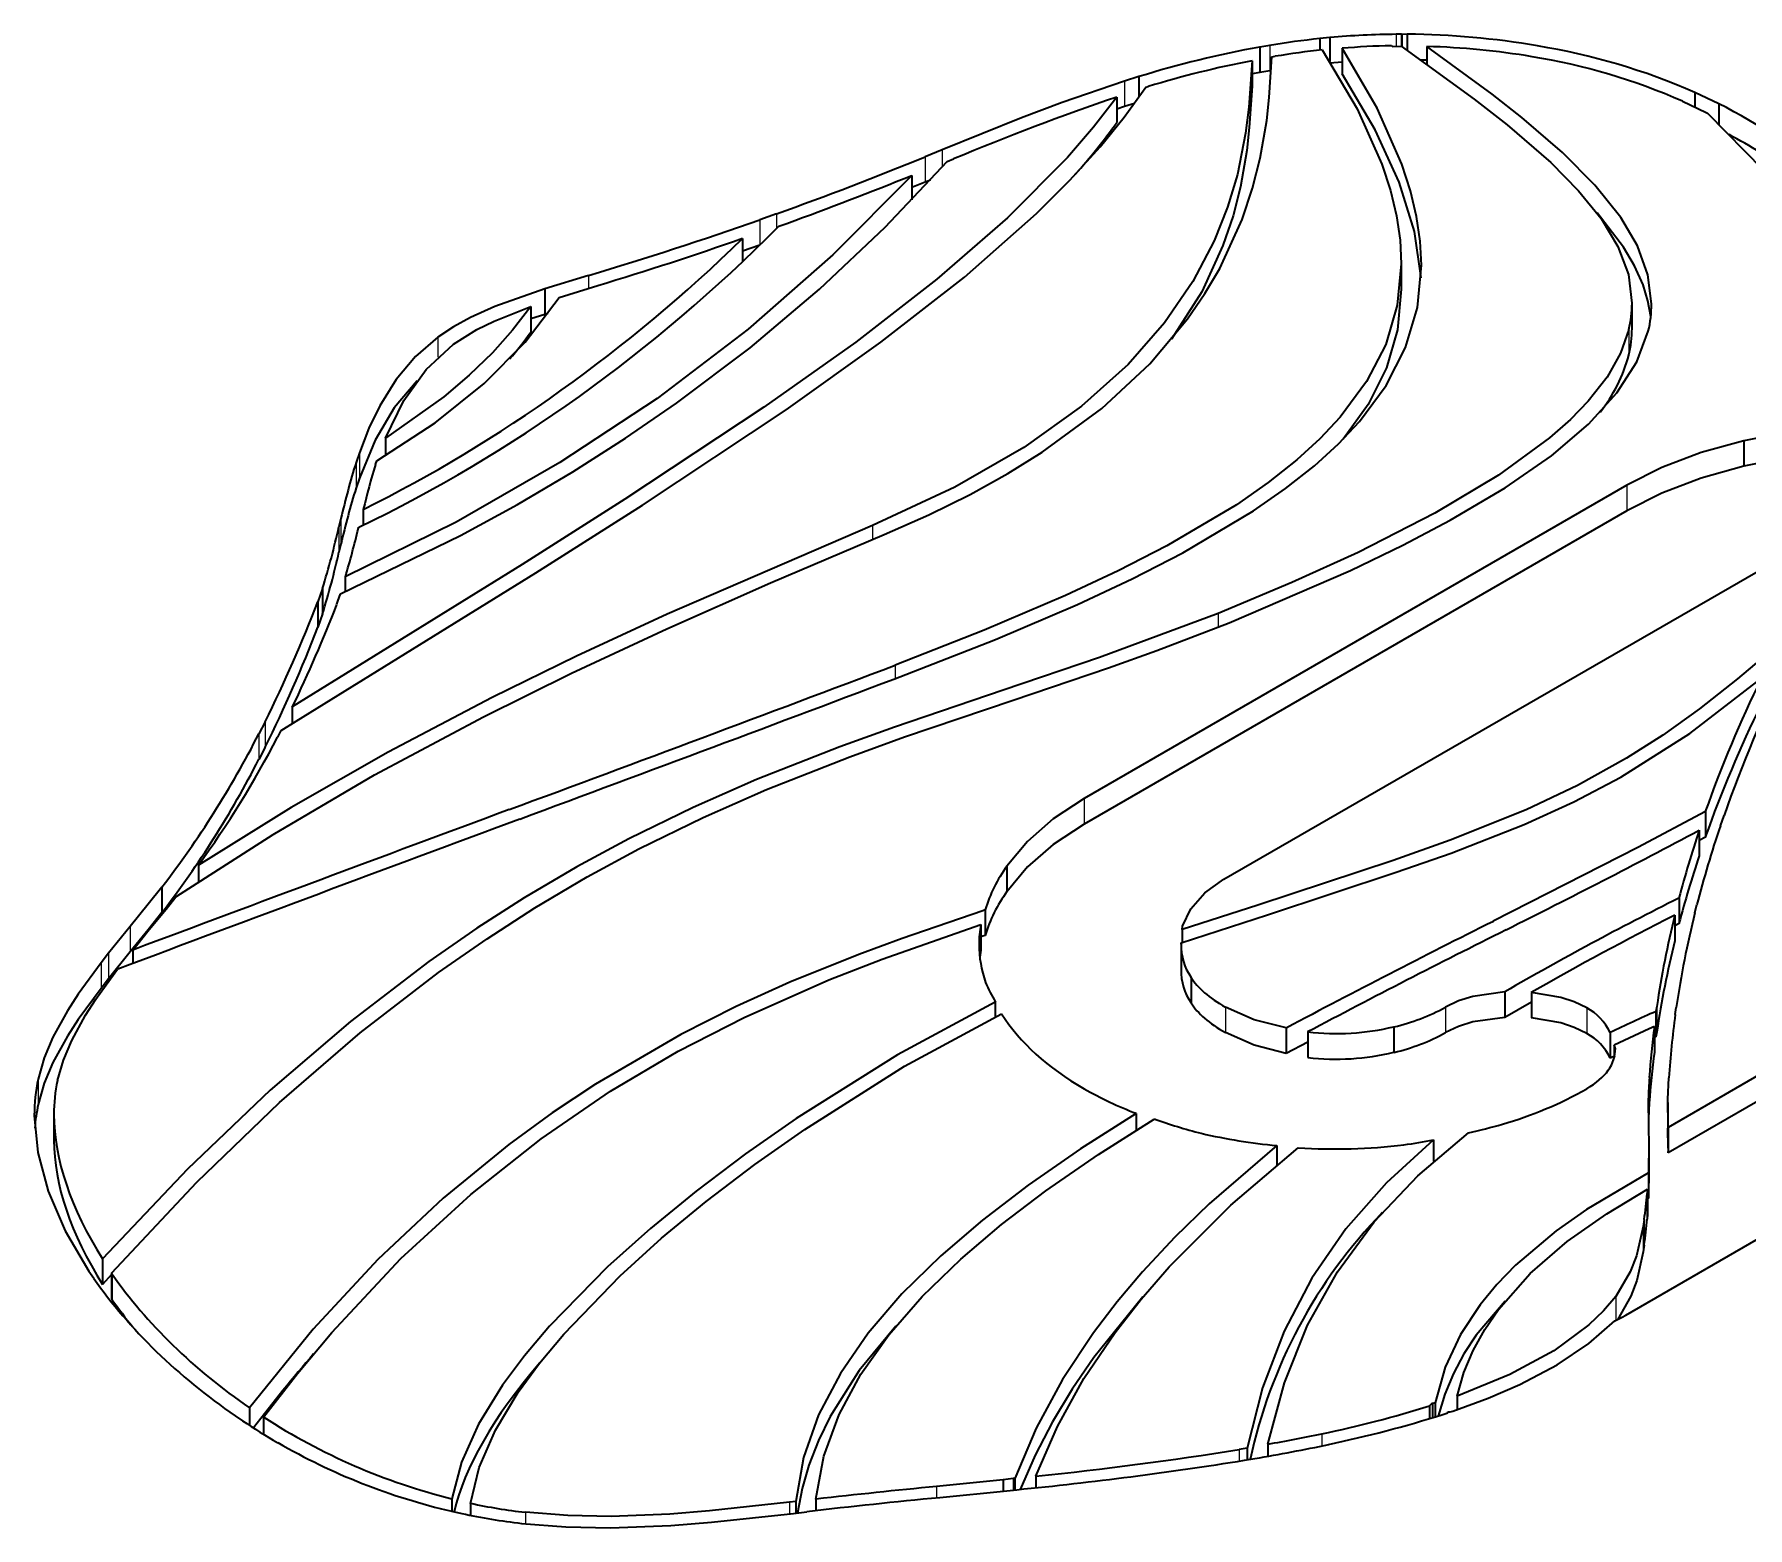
# Model space of a CAD drawing. Extents: x 413 to 941, y 150 to 687.
# Drawn here: x 758.74 to 775.18, y 655.68 to 670.01 of the extents above; entities that cross this region are included whole.
import ezdxf

# ---------------------------------------------------------------- set-up
doc = ezdxf.new("R2010")
doc.units = 0

msp = doc.modelspace()

# ---------------------------------------------------------------- linework, layer by layer
at = {"color": 7, "lineweight": 35, "ltscale": 0.002445}
msp.add_line((771.171, 669.98), (771.074, 669.971), dxfattribs=at)
at = {"color": 7, "lineweight": 35, "ltscale": 0.002766}
for p, q in [((771.074, 669.971), (771.074, 669.86)), ((768.036, 656.138), (768.036, 656.027))]:
    msp.add_line(p, q, dxfattribs=at)
at = {"color": 7, "lineweight": 35, "ltscale": 0.005756}
msp.add_line((771.171, 669.98), (771.171, 669.75), dxfattribs=at)
at = {"color": 7, "lineweight": 35, "ltscale": 0.001236}
msp.add_line((771.858, 670.012), (771.808, 670.012), dxfattribs=at)
at = {"color": 7, "lineweight": 13, "ltscale": 0.002884}
msp.add_line((771.808, 670.012), (771.808, 669.896), dxfattribs=at)
at = {"color": 7, "lineweight": 35, "ltscale": 0.000127774}
msp.add_line((771.862, 670.009), (771.858, 670.012), dxfattribs=at)
at = {"color": 7, "lineweight": 35, "ltscale": 0.002867}
msp.add_line((771.858, 670.012), (771.858, 669.897), dxfattribs=at)
at = {"color": 7, "lineweight": 35, "ltscale": 0.001312}
msp.add_line((771.914, 670.012), (771.862, 670.009), dxfattribs=at)
at = {"color": 7, "lineweight": 35, "ltscale": 0.002856}
msp.add_line((771.862, 670.009), (771.862, 669.895), dxfattribs=at)
at = {"color": 7, "lineweight": 35, "ltscale": 0.00387}
msp.add_line((771.914, 670.012), (771.914, 669.858), dxfattribs=at)
at = {"color": 7, "lineweight": 35, "ltscale": 0.002431}
for p, q in [((770.594, 669.905), (770.498, 669.889)), ((770.594, 669.66), (770.498, 669.644))]:
    msp.add_line(p, q, dxfattribs=at)
at = {"color": 7, "lineweight": 35, "ltscale": 0.006123}
for p, q in [((770.498, 669.889), (770.498, 669.644)), ((771.288, 669.878), (771.288, 669.633)), ((770.424, 669.758), (770.424, 669.513)), ((769.126, 669.409), (769.126, 669.164)), ((771.856, 667.809), (771.856, 667.564)), ((763.636, 667.568), (763.636, 667.323)), ((774.07, 667.431), (774.07, 667.186)), ((775.144, 666.111), (775.144, 665.866)), ((761.457, 664.566), (761.457, 664.321)), ((761.503, 664.693), (761.503, 664.448)), ((774.775, 662.551), (774.775, 662.307)), ((774.715, 662.372), (774.715, 662.127)), ((768.072, 662.027), (768.072, 661.782)), ((774.522, 661.721), (774.522, 661.476)), ((767.821, 661.467), (767.821, 661.222)), ((774.481, 661.556), (774.481, 661.311)), ((769.744, 661.28), (769.744, 661.035)), ((769.84, 660.959), (769.84, 660.714)), ((773.105, 660.815), (773.105, 660.57)), ((774.301, 660.633), (774.301, 660.388)), ((770.753, 660.474), (770.753, 660.229)), ((770.958, 660.436), (770.958, 660.191)), ((773.862, 660.43), (773.862, 660.185)), ((774.286, 660.487), (774.286, 660.242)), ((758.926, 659.643), (758.926, 659.398)), ((774.414, 659.758), (774.414, 659.513)), ((774.417, 659.532), (774.417, 659.287)), ((774.418, 659.52), (774.418, 659.275)), ((774.233, 659.314), (774.233, 659.07)), ((774.228, 659.085), (774.228, 658.84)), ((774.216, 658.885), (774.216, 658.64)), ((774.219, 658.926), (774.219, 658.682)), ((759.392, 658.258), (759.392, 658.013)), ((759.477, 658.12), (759.477, 657.875))]:
    msp.add_line(p, q, dxfattribs=at)
at = {"color": 7, "lineweight": 13, "ltscale": 0.006123}
for p, q in [((770.594, 669.905), (770.594, 669.66)), ((767.288, 668.837), (767.288, 668.592)), ((765.7, 668.232), (765.7, 667.987)), ((774.04, 667.178), (774.04, 666.933)), ((761.826, 665.903), (761.826, 665.658)), ((761.857, 665.995), (761.857, 665.75)), ((774.02, 665.684), (774.02, 665.439)), ((761.661, 665.285), (761.661, 665.04)), ((760.952, 663.414), (760.952, 663.169)), ((760.892, 663.297), (760.892, 663.052)), ((768.812, 662.676), (768.812, 662.431)), ((759.658, 661.449), (759.658, 661.204)), ((759.378, 661.099), (759.378, 660.854)), ((759.45, 661.191), (759.45, 660.946)), ((770.169, 660.674), (770.169, 660.429)), ((772.28, 660.674), (772.28, 660.429)), ((773.637, 660.666), (773.637, 660.421)), ((774.308, 660.681), (774.308, 660.436)), ((774.237, 660), (774.237, 659.755)), ((774.23, 659.141), (774.23, 658.896)), ((774.187, 658.635), (774.187, 658.39)), ((774.178, 658.57), (774.178, 658.325)), ((759.484, 658.111), (759.484, 657.866))]:
    msp.add_line(p, q, dxfattribs=at)
at = {"color": 7, "lineweight": 35, "ltscale": 0.000809253}
msp.add_line((770.615, 669.796), (770.647, 669.801), dxfattribs=at)
at = {"color": 7, "lineweight": 35, "ltscale": 0.000335294}
msp.add_line((771.762, 669.902), (771.772, 669.894), dxfattribs=at)
at = {"color": 7, "lineweight": 35, "ltscale": 0.002064}
msp.add_line((771.772, 669.894), (771.855, 669.899), dxfattribs=at)
at = {"color": 7, "lineweight": 35, "ltscale": 0.004285}
msp.add_line((772.102, 669.895), (772.102, 669.724), dxfattribs=at)
at = {"color": 7, "lineweight": 35, "ltscale": 0.001861}
msp.add_line((770.498, 669.644), (770.424, 669.631), dxfattribs=at)
at = {"color": 7, "lineweight": 35, "ltscale": 0.000361981}
msp.add_line((770.608, 669.663), (770.594, 669.66), dxfattribs=at)
at = {"color": 7, "lineweight": 35, "ltscale": 0.002929}
msp.add_line((771.288, 669.745), (771.171, 669.735), dxfattribs=at)
at = {"color": 7, "lineweight": 35, "ltscale": 0.001481}
msp.add_line((772.103, 669.764), (772.044, 669.765), dxfattribs=at)
at = {"color": 7, "lineweight": 35, "ltscale": 0.00362}
msp.add_line((769.339, 669.606), (769.201, 669.563), dxfattribs=at)
at = {"color": 7, "lineweight": 13, "ltscale": 0.006125}
for p, q in [((769.201, 669.563), (769.201, 669.318)), ((761.68, 665.364), (761.68, 665.119)), ((758.774, 659.984), (758.774, 659.739))]:
    msp.add_line(p, q, dxfattribs=at)
at = {"color": 7, "lineweight": 35, "ltscale": 0.004945}
msp.add_line((769.339, 669.606), (769.339, 669.408), dxfattribs=at)
at = {"color": 7, "lineweight": 35, "ltscale": 0.000607601}
msp.add_line((769.405, 669.503), (769.428, 669.51), dxfattribs=at)
at = {"color": 7, "lineweight": 35, "ltscale": 0.001975}
msp.add_line((769.201, 669.318), (769.126, 669.294), dxfattribs=at)
at = {"color": 7, "lineweight": 35, "ltscale": 0.002476}
msp.add_line((769.296, 669.347), (769.201, 669.318), dxfattribs=at)
at = {"color": 7, "lineweight": 35, "ltscale": 0.006263}
msp.add_line((774.557, 669.369), (774.783, 669.261), dxfattribs=at)
at = {"color": 7, "lineweight": 35, "ltscale": 0.006352}
msp.add_line((774.903, 669.345), (774.674, 669.454), dxfattribs=at)
at = {"color": 7, "lineweight": 35, "ltscale": 0.003513}
msp.add_line((774.674, 669.454), (774.674, 669.313), dxfattribs=at)
at = {"color": 7, "lineweight": 35, "ltscale": 0.004944}
msp.add_line((774.903, 669.345), (774.903, 669.147), dxfattribs=at)
at = {"color": 7, "lineweight": 35, "ltscale": 0.000345981}
msp.add_line((774.783, 669.261), (774.795, 669.255), dxfattribs=at)
at = {"color": 7, "lineweight": 35, "ltscale": 0.004406}
msp.add_line((767.451, 668.904), (767.288, 668.837), dxfattribs=at)
at = {"color": 7, "lineweight": 13, "ltscale": 0.004175}
msp.add_line((767.451, 668.904), (767.451, 668.737), dxfattribs=at)
at = {"color": 7, "lineweight": 35, "ltscale": 0.001651}
for p, q in [((767.499, 668.791), (767.56, 668.816)), ((774.187, 658.635), (774.178, 658.57)), ((774.187, 658.39), (774.178, 658.325))]:
    msp.add_line(p, q, dxfattribs=at)
at = {"color": 7, "lineweight": 35, "ltscale": 0.005856}
msp.add_line((767.159, 668.658), (767.159, 668.423), dxfattribs=at)
at = {"color": 7, "lineweight": 35, "ltscale": 0.003481}
msp.add_line((767.288, 668.592), (767.159, 668.54), dxfattribs=at)
at = {"color": 7, "lineweight": 35, "ltscale": 0.001314}
msp.add_line((767.337, 668.612), (767.288, 668.592), dxfattribs=at)
at = {"color": 7, "lineweight": 35, "ltscale": 0.004272}
msp.add_line((765.86, 668.289), (765.7, 668.232), dxfattribs=at)
at = {"color": 7, "lineweight": 13, "ltscale": 0.003543}
msp.add_line((765.86, 668.289), (765.86, 668.148), dxfattribs=at)
at = {"color": 7, "lineweight": 35, "ltscale": 0.002091}
msp.add_line((765.881, 668.169), (765.96, 668.197), dxfattribs=at)
at = {"color": 7, "lineweight": 35, "ltscale": 0.005551}
msp.add_line((765.535, 668.053), (765.535, 667.831), dxfattribs=at)
at = {"color": 7, "lineweight": 35, "ltscale": 0.00436}
msp.add_line((765.7, 667.987), (765.535, 667.929), dxfattribs=at)
at = {"color": 7, "lineweight": 35, "ltscale": 0.011013}
msp.add_line((764.057, 667.697), (763.636, 667.568), dxfattribs=at)
at = {"color": 7, "lineweight": 13, "ltscale": 0.003079}
msp.add_line((764.057, 667.697), (764.057, 667.573), dxfattribs=at)
at = {"color": 7, "lineweight": 35, "ltscale": 0.009695}
msp.add_line((763.773, 667.487), (764.145, 667.6), dxfattribs=at)
at = {"color": 7, "lineweight": 35, "ltscale": 0.006125}
for p, q in [((763.502, 667.398), (763.502, 667.153)), ((759.962, 661.826), (759.962, 661.581)), ((767.863, 661.607), (767.863, 661.362)), ((772.849, 660.821), (772.849, 660.576)), ((771.786, 660.484), (771.786, 660.239))]:
    msp.add_line(p, q, dxfattribs=at)
at = {"color": 7, "lineweight": 35, "ltscale": 0.000802238}
msp.add_line((763.666, 667.333), (763.636, 667.323), dxfattribs=at)
at = {"color": 7, "lineweight": 35, "ltscale": 0.00352}
msp.add_line((763.636, 667.323), (763.502, 667.28), dxfattribs=at)
at = {"color": 7, "lineweight": 13, "ltscale": 0.004826}
msp.add_line((762.611, 667.106), (762.611, 666.913), dxfattribs=at)
at = {"color": 7, "lineweight": 35, "ltscale": 0.004178}
msp.add_line((762.107, 666.135), (762.107, 665.968), dxfattribs=at)
at = {"color": 7, "lineweight": 35, "ltscale": 0.003639}
for p, q in [((775.287, 666.139), (775.144, 666.111)), ((775.287, 665.894), (775.144, 665.866))]:
    msp.add_line(p, q, dxfattribs=at)
at = {"color": 7, "lineweight": 35, "ltscale": 0.002424}
for p, q in [((761.857, 665.995), (761.826, 665.903)), ((761.857, 665.75), (761.826, 665.658))]:
    msp.add_line(p, q, dxfattribs=at)
at = {"color": 7, "lineweight": 35, "ltscale": 0.000920176}
msp.add_line((762.011, 665.883), (762.023, 665.918), dxfattribs=at)
at = {"color": 7, "lineweight": 35, "ltscale": 0.150359}
for p, q in [((774.02, 665.684), (768.812, 662.676)), ((774.02, 665.439), (768.812, 662.431))]:
    msp.add_line(p, q, dxfattribs=at)
at = {"color": 7, "lineweight": 35, "ltscale": 0.002046}
msp.add_line((761.68, 665.364), (761.661, 665.285), dxfattribs=at)
at = {"color": 7, "lineweight": 35, "ltscale": 0.003745}
msp.add_line((761.894, 665.452), (761.894, 665.302), dxfattribs=at)
at = {"color": 7, "lineweight": 35, "ltscale": 0.000287554}
msp.add_line((761.848, 665.27), (761.85, 665.281), dxfattribs=at)
at = {"color": 7, "lineweight": 13, "ltscale": 0.003342}
msp.add_line((766.782, 665.298), (766.782, 665.164), dxfattribs=at)
at = {"color": 7, "lineweight": 35, "ltscale": 0.002044}
msp.add_line((761.68, 665.119), (761.661, 665.04), dxfattribs=at)
at = {"color": 7, "lineweight": 35, "ltscale": 0.150358}
msp.add_line((770.155, 661.901), (775.364, 664.908), dxfattribs=at)
at = {"color": 7, "lineweight": 35, "ltscale": 0.003554}
msp.add_line((761.722, 664.804), (761.722, 664.661), dxfattribs=at)
at = {"color": 7, "lineweight": 35, "ltscale": 0.003389}
for p, q in [((761.503, 664.693), (761.457, 664.566)), ((761.503, 664.448), (761.457, 664.321)), ((772.183, 656.877), (772.183, 656.741))]:
    msp.add_line(p, q, dxfattribs=at)
at = {"color": 7, "lineweight": 35, "ltscale": 0.000802562}
msp.add_line((761.641, 664.541), (761.651, 664.571), dxfattribs=at)
at = {"color": 7, "lineweight": 35, "ltscale": 0.001839}
msp.add_line((761.651, 664.571), (761.676, 664.64), dxfattribs=at)
at = {"color": 7, "lineweight": 13, "ltscale": 0.003307}
msp.add_line((770.098, 664.452), (770.098, 664.32), dxfattribs=at)
at = {"color": 7, "lineweight": 13, "ltscale": 0.003238}
msp.add_line((766.999, 663.956), (766.999, 663.827), dxfattribs=at)
at = {"color": 7, "lineweight": 35, "ltscale": 0.003969}
msp.add_line((761.213, 663.555), (761.213, 663.397), dxfattribs=at)
at = {"color": 7, "lineweight": 35, "ltscale": 0.003296}
for p, q in [((760.952, 663.414), (760.892, 663.297)), ((760.952, 663.169), (760.892, 663.052))]:
    msp.add_line(p, q, dxfattribs=at)
at = {"color": 7, "lineweight": 35, "ltscale": 0.004241}
msp.add_line((761.105, 663.33), (761.25, 663.419), dxfattribs=at)
at = {"color": 7, "lineweight": 35, "ltscale": 0.001801}
msp.add_line((761.073, 663.266), (761.105, 663.33), dxfattribs=at)
at = {"color": 7, "lineweight": 35, "ltscale": 0.002639}
msp.add_line((774.919, 662.415), (774.954, 662.515), dxfattribs=at)
at = {"color": 7, "lineweight": 35, "ltscale": 0.001702}
msp.add_line((774.775, 662.307), (774.715, 662.274), dxfattribs=at)
at = {"color": 7, "lineweight": 35, "ltscale": 0.003995}
msp.add_line((760.312, 662.037), (760.312, 661.877), dxfattribs=at)
at = {"color": 7, "lineweight": 35, "ltscale": 0.005285}
msp.add_line((759.962, 661.826), (759.83, 661.661), dxfattribs=at)
at = {"color": 7, "lineweight": 35, "ltscale": 0.006838}
for p, q in [((759.83, 661.661), (759.658, 661.449)), ((759.83, 661.416), (759.658, 661.204))]:
    msp.add_line(p, q, dxfattribs=at)
at = {"color": 7, "lineweight": 35, "ltscale": 0.006868}
msp.add_line((759.828, 661.402), (760.001, 661.615), dxfattribs=at)
at = {"color": 7, "lineweight": 35, "ltscale": 0.005284}
msp.add_line((759.962, 661.581), (759.83, 661.416), dxfattribs=at)
at = {"color": 7, "lineweight": 35, "ltscale": 0.003773}
msp.add_line((760.001, 661.615), (760.095, 661.734), dxfattribs=at)
at = {"color": 7, "lineweight": 35, "ltscale": 0.000579515}
msp.add_line((767.863, 661.607), (767.841, 661.6), dxfattribs=at)
at = {"color": 7, "lineweight": 35, "ltscale": 0.019027}
msp.add_line((770.479, 661.654), (769.755, 661.419), dxfattribs=at)
at = {"color": 7, "lineweight": 35, "ltscale": 0.002011}
msp.add_line((774.674, 661.58), (774.694, 661.658), dxfattribs=at)
at = {"color": 7, "lineweight": 35, "ltscale": 0.008274}
for p, q in [((759.658, 661.449), (759.45, 661.191)), ((759.658, 661.204), (759.45, 660.946))]:
    msp.add_line(p, q, dxfattribs=at)
at = {"color": 7, "lineweight": 35, "ltscale": 0.021727}
msp.add_line((769.744, 661.29), (770.571, 661.56), dxfattribs=at)
at = {"color": 7, "lineweight": 35, "ltscale": 0.000779188}
msp.add_line((769.755, 661.419), (769.757, 661.45), dxfattribs=at)
at = {"color": 7, "lineweight": 35, "ltscale": 0.003131}
msp.add_line((769.755, 661.419), (769.755, 661.294), dxfattribs=at)
at = {"color": 7, "lineweight": 35, "ltscale": 0.001151}
msp.add_line((774.522, 661.476), (774.481, 661.455), dxfattribs=at)
at = {"color": 7, "lineweight": 35, "ltscale": 0.005788}
msp.add_line((759.683, 661.222), (759.828, 661.402), dxfattribs=at)
at = {"color": 7, "lineweight": 35, "ltscale": 0.000540913}
msp.add_line((767.841, 661.355), (767.821, 661.348), dxfattribs=at)
at = {"color": 7, "lineweight": 35, "ltscale": 0.00057903}
msp.add_line((767.863, 661.362), (767.841, 661.355), dxfattribs=at)
at = {"color": 7, "lineweight": 35, "ltscale": 0.000256366}
msp.add_line((769.744, 661.28), (769.744, 661.29), dxfattribs=at)
at = {"color": 7, "lineweight": 35, "ltscale": 0.002931}
for p, q in [((759.45, 661.191), (759.378, 661.099)), ((759.45, 660.946), (759.378, 660.854))]:
    msp.add_line(p, q, dxfattribs=at)
at = {"color": 7, "lineweight": 35, "ltscale": 0.003227}
msp.add_line((759.683, 661.222), (759.683, 661.093), dxfattribs=at)
at = {"color": 7, "lineweight": 35, "ltscale": 0.001701}
msp.add_line((767.821, 661.222), (767.811, 661.155), dxfattribs=at)
at = {"color": 7, "lineweight": 35, "ltscale": 0.00354}
msp.add_line((767.96, 660.723), (767.96, 660.582), dxfattribs=at)
at = {"color": 7, "lineweight": 35, "ltscale": 0.007355}
msp.add_line((773.105, 660.723), (772.849, 660.576), dxfattribs=at)
at = {"color": 7, "lineweight": 35, "ltscale": 0.001217}
for p, q in [((774.308, 660.681), (774.301, 660.633)), ((774.308, 660.436), (774.301, 660.388))]:
    msp.add_line(p, q, dxfattribs=at)
at = {"color": 7, "lineweight": 35, "ltscale": 0.001762}
msp.add_line((774.485, 660.602), (774.495, 660.672), dxfattribs=at)
at = {"color": 7, "lineweight": 35, "ltscale": 0.00583}
msp.add_line((770.958, 660.339), (770.753, 660.229), dxfattribs=at)
at = {"color": 7, "lineweight": 35, "ltscale": 0.002882}
msp.add_line((773.901, 660.309), (773.901, 660.194), dxfattribs=at)
at = {"color": 7, "lineweight": 35, "ltscale": 0.000441802}
msp.add_line((774.301, 660.388), (774.285, 660.381), dxfattribs=at)
at = {"color": 7, "lineweight": 35, "ltscale": 0.001351}
msp.add_line((773.91, 660.208), (773.862, 660.185), dxfattribs=at)
at = {"color": 7, "lineweight": 35, "ltscale": 0.036853}
for p, q in [((775.694, 660.257), (774.418, 659.52)), ((775.694, 660.012), (774.418, 659.275))]:
    msp.add_line(p, q, dxfattribs=at)
at = {"color": 7, "lineweight": 35, "ltscale": 0.005164}
msp.add_line((774.415, 659.79), (774.425, 659.996), dxfattribs=at)
at = {"color": 7, "lineweight": 35, "ltscale": 0.000431848}
msp.add_line((774.227, 659.791), (774.226, 659.774), dxfattribs=at)
at = {"color": 7, "lineweight": 35, "ltscale": 0.00052643}
msp.add_line((774.226, 659.774), (774.226, 659.753), dxfattribs=at)
at = {"color": 7, "lineweight": 35, "ltscale": 0.000794983}
msp.add_line((774.226, 659.774), (774.226, 659.742), dxfattribs=at)
at = {"color": 7, "lineweight": 35, "ltscale": 0.001668}
msp.add_line((774.227, 659.791), (774.227, 659.724), dxfattribs=at)
at = {"color": 7, "lineweight": 35, "ltscale": 0.000451725}
msp.add_line((774.414, 659.772), (774.415, 659.79), dxfattribs=at)
at = {"color": 7, "lineweight": 35, "ltscale": 0.000344849}
msp.add_line((774.414, 659.758), (774.414, 659.772), dxfattribs=at)
at = {"color": 7, "lineweight": 35, "ltscale": 0.004005}
msp.add_line((769.313, 659.654), (769.313, 659.494), dxfattribs=at)
at = {"color": 7, "lineweight": 35, "ltscale": 0.004729}
msp.add_line((774.226, 659.753), (774.229, 659.564), dxfattribs=at)
at = {"color": 7, "lineweight": 35, "ltscale": 0.003832}
msp.add_line((774.237, 659.755), (774.228, 659.602), dxfattribs=at)
at = {"color": 7, "lineweight": 35, "ltscale": 0.004822}
for p, q in [((774.417, 659.565), (774.414, 659.758)), ((774.417, 659.32), (774.414, 659.513))]:
    msp.add_line(p, q, dxfattribs=at)
at = {"color": 7, "lineweight": 35, "ltscale": 0.087765}
msp.add_line((774.011, 657.718), (777.051, 659.473), dxfattribs=at)
at = {"color": 7, "lineweight": 35, "ltscale": 0.006228}
msp.add_line((774.229, 659.564), (774.233, 659.314), dxfattribs=at)
at = {"color": 7, "lineweight": 13, "ltscale": 0.000758362}
msp.add_line((774.417, 659.565), (774.417, 659.535), dxfattribs=at)
at = {"color": 7, "lineweight": 35, "ltscale": 0.000250249}
msp.add_line((774.417, 659.555), (774.417, 659.565), dxfattribs=at)
at = {"color": 7, "lineweight": 35, "ltscale": 0.000572207}
msp.add_line((774.417, 659.532), (774.417, 659.555), dxfattribs=at)
at = {"color": 7, "lineweight": 35, "ltscale": 0.000309768}
for p, q in [((774.418, 659.52), (774.417, 659.532)), ((774.418, 659.275), (774.417, 659.287))]:
    msp.add_line(p, q, dxfattribs=at)
at = {"color": 7, "lineweight": 35, "ltscale": 0.00468}
msp.add_line((770.662, 659.345), (770.662, 659.158), dxfattribs=at)
at = {"color": 7, "lineweight": 35, "ltscale": 0.005133}
msp.add_line((772.167, 659.4), (772.167, 659.195), dxfattribs=at)
at = {"color": 7, "lineweight": 35, "ltscale": 0.004348}
for p, q in [((774.233, 659.314), (774.23, 659.141)), ((774.233, 659.07), (774.23, 658.896))]:
    msp.add_line(p, q, dxfattribs=at)
at = {"color": 7, "lineweight": 35, "ltscale": 0.001397}
for p, q in [((774.23, 659.141), (774.228, 659.085)), ((774.23, 658.896), (774.228, 658.84))]:
    msp.add_line(p, q, dxfattribs=at)
at = {"color": 7, "lineweight": 35, "ltscale": 0.001049}
for p, q in [((774.219, 658.926), (774.216, 658.885)), ((774.219, 658.682), (774.216, 658.64))]:
    msp.add_line(p, q, dxfattribs=at)
at = {"color": 7, "lineweight": 35, "ltscale": 0.000259512}
msp.add_line((774.228, 658.84), (774.219, 658.835), dxfattribs=at)
at = {"color": 7, "lineweight": 35, "ltscale": 0.002075}
msp.add_line((759.261, 658.139), (759.308, 658.071), dxfattribs=at)
at = {"color": 7, "lineweight": 35, "ltscale": 0.000278906}
for p, q in [((759.484, 658.111), (759.477, 658.12)), ((759.484, 657.866), (759.477, 657.875))]:
    msp.add_line(p, q, dxfattribs=at)
at = {"color": 7, "lineweight": 35, "ltscale": 0.003174}
msp.add_line((759.477, 658.107), (759.392, 658.013), dxfattribs=at)
at = {"color": 7, "lineweight": 13, "ltscale": 0.005783}
msp.add_line((773.915, 657.898), (773.915, 657.667), dxfattribs=at)
at = {"color": 7, "lineweight": 35, "ltscale": 0.001756}
msp.add_line((773.906, 657.663), (773.969, 657.694), dxfattribs=at)
at = {"color": 7, "lineweight": 35, "ltscale": 0.000190784}
msp.add_line((773.969, 657.694), (773.976, 657.698), dxfattribs=at)
at = {"color": 7, "lineweight": 35, "ltscale": 0.001013}
msp.add_line((773.976, 657.698), (774.011, 657.718), dxfattribs=at)
at = {"color": 7, "lineweight": 35, "ltscale": 0.004176}
msp.add_line((760.801, 656.828), (760.801, 656.661), dxfattribs=at)
at = {"color": 7, "lineweight": 35, "ltscale": 0.003098}
msp.add_line((772.127, 656.848), (772.127, 656.724), dxfattribs=at)
at = {"color": 7, "lineweight": 35, "ltscale": 0.000723944}
msp.add_line((772.183, 656.877), (772.155, 656.871), dxfattribs=at)
at = {"color": 7, "lineweight": 35, "ltscale": 0.003458}
msp.add_line((772.155, 656.871), (772.155, 656.732), dxfattribs=at)
at = {"color": 7, "lineweight": 35, "ltscale": 0.003285}
msp.add_line((772.392, 656.941), (772.392, 656.81), dxfattribs=at)
at = {"color": 7, "lineweight": 35, "ltscale": 0.002086}
msp.add_line((760.666, 656.751), (760.735, 656.704), dxfattribs=at)
at = {"color": 7, "lineweight": 35, "ltscale": 0.004109}
msp.add_line((760.938, 656.739), (760.938, 656.574), dxfattribs=at)
at = {"color": 7, "lineweight": 35, "ltscale": 0.0013}
msp.add_line((772.254, 656.764), (772.303, 656.78), dxfattribs=at)
at = {"color": 7, "lineweight": 35, "ltscale": 0.000604371}
msp.add_line((772.303, 656.789), (772.327, 656.788), dxfattribs=at)
at = {"color": 7, "lineweight": 35, "ltscale": 0.000218334}
msp.add_line((772.303, 656.78), (772.303, 656.789), dxfattribs=at)
at = {"color": 7, "lineweight": 35, "ltscale": 0.000221252}
msp.add_line((772.303, 656.789), (772.303, 656.78), dxfattribs=at)
at = {"color": 7, "lineweight": 35, "ltscale": 0.000621033}
msp.add_line((772.327, 656.788), (772.351, 656.796), dxfattribs=at)
at = {"color": 7, "lineweight": 35, "ltscale": 0.002911}
msp.add_line((770.575, 656.479), (770.575, 656.363), dxfattribs=at)
at = {"color": 7, "lineweight": 13, "ltscale": 0.002899}
msp.add_line((771.093, 656.578), (771.093, 656.462), dxfattribs=at)
at = {"color": 7, "lineweight": 35, "ltscale": 0.00196}
msp.add_line((770.376, 656.442), (770.299, 656.429), dxfattribs=at)
at = {"color": 7, "lineweight": 13, "ltscale": 0.002832}
msp.add_line((770.299, 656.429), (770.299, 656.316), dxfattribs=at)
at = {"color": 7, "lineweight": 35, "ltscale": 0.002559}
msp.add_line((770.351, 656.324), (770.452, 656.341), dxfattribs=at)
at = {"color": 7, "lineweight": 35, "ltscale": 0.002832}
msp.add_line((770.376, 656.442), (770.376, 656.329), dxfattribs=at)
at = {"color": 7, "lineweight": 35, "ltscale": 0.00243}
msp.add_line((768.133, 656.148), (768.036, 656.138), dxfattribs=at)
at = {"color": 7, "lineweight": 35, "ltscale": 0.000351502}
msp.add_line((768.147, 656.15), (768.133, 656.148), dxfattribs=at)
at = {"color": 7, "lineweight": 13, "ltscale": 0.002766}
msp.add_line((768.133, 656.148), (768.133, 656.037), dxfattribs=at)
at = {"color": 7, "lineweight": 35, "ltscale": 0.002768}
msp.add_line((768.147, 656.15), (768.147, 656.039), dxfattribs=at)
at = {"color": 7, "lineweight": 35, "ltscale": 0.002776}
msp.add_line((768.349, 656.171), (768.349, 656.06), dxfattribs=at)
at = {"color": 7, "lineweight": 35, "ltscale": 0.016081}
msp.add_line((768.036, 656.138), (767.396, 656.073), dxfattribs=at)
at = {"color": 7, "lineweight": 13, "ltscale": 0.002762}
msp.add_line((767.396, 656.073), (767.396, 655.963), dxfattribs=at)
at = {"color": 7, "lineweight": 35, "ltscale": 0.016111}
msp.add_line((767.429, 655.966), (768.07, 656.031), dxfattribs=at)
at = {"color": 7, "lineweight": 35, "ltscale": 0.002418}
msp.add_line((768.07, 656.031), (768.166, 656.041), dxfattribs=at)
at = {"color": 7, "lineweight": 35, "ltscale": 0.002519}
msp.add_line((762.742, 655.835), (762.841, 655.813), dxfattribs=at)
at = {"color": 7, "lineweight": 35, "ltscale": 0.003014}
msp.add_line((762.744, 655.955), (762.744, 655.835), dxfattribs=at)
at = {"color": 7, "lineweight": 35, "ltscale": 0.002899}
msp.add_line((762.924, 655.911), (762.924, 655.795), dxfattribs=at)
at = {"color": 7, "lineweight": 13, "ltscale": 0.002754}
msp.add_line((763.45, 655.825), (763.45, 655.714), dxfattribs=at)
at = {"color": 7, "lineweight": 35, "ltscale": 0.001555}
msp.add_line((766.046, 655.929), (765.985, 655.922), dxfattribs=at)
at = {"color": 7, "lineweight": 13, "ltscale": 0.002776}
msp.add_line((765.985, 655.922), (765.985, 655.811), dxfattribs=at)
at = {"color": 7, "lineweight": 35, "ltscale": 0.003247}
msp.add_line((766.022, 655.815), (766.151, 655.831), dxfattribs=at)
at = {"color": 7, "lineweight": 35, "ltscale": 0.002771}
msp.add_line((766.046, 655.929), (766.046, 655.818), dxfattribs=at)
at = {"color": 7, "lineweight": 35, "ltscale": 0.002748}
msp.add_line((766.239, 655.951), (766.239, 655.841), dxfattribs=at)
at = {"color": 7, "lineweight": 35}
for points in [[(766.892, 665.21), (767.322, 665.4), (767.718, 665.595), (768.08, 665.796), (768.41, 666.001), (768.981, 666.421), (769.442, 666.849), (769.805, 667.28), (769.972, 667.523), (770.114, 667.763), (770.33, 668.233), (770.43, 668.534), (770.503, 668.823), (770.565, 669.183), (770.589, 669.404), (770.615, 669.796)], [(771.098, 669.863), (771.434, 669.296), (771.67, 668.767), (771.752, 668.513), (771.811, 668.268), (771.845, 668.035), (771.856, 667.809)], [(772.05, 667.796), (772.039, 668.026), (772.004, 668.263), (771.946, 668.511), (771.863, 668.767), (771.626, 669.303), (771.288, 669.878)], [(771.855, 669.899), (772.557, 669.39), (772.874, 669.143), (773.293, 668.78), (773.558, 668.511), (773.774, 668.243), (773.935, 667.975), (774.036, 667.705), (774.07, 667.431)], [(774.258, 667.424), (774.223, 667.704), (774.123, 667.98), (773.963, 668.253), (773.715, 668.565), (773.405, 668.876), (773.015, 669.212), (772.728, 669.437), (772.102, 669.895)], [(770.424, 669.758), (770.393, 669.312), (770.362, 669.064), (770.283, 668.667), (770.19, 668.353), (770.062, 668.028), (769.857, 667.638), (769.585, 667.242), (769.234, 666.844), (768.786, 666.441), (768.235, 666.046), (767.571, 665.664), (766.782, 665.298)], [(772.047, 667.674), (771.983, 668.119), (771.837, 668.592), (771.606, 669.096), (771.288, 669.633)], [(761.25, 663.419), (763.55, 664.843), (764.575, 665.493), (765.954, 666.408), (766.863, 667.056), (767.664, 667.682), (768.355, 668.293), (768.676, 668.613), (768.966, 668.933), (769.198, 669.217), (769.405, 669.503)], [(769.201, 669.563), (768.602, 669.357), (768.21, 669.209), (767.451, 668.904)], [(770.424, 669.513), (770.398, 669.116), (770.373, 668.897), (770.312, 668.547), (770.242, 668.271), (770.145, 667.984), (769.941, 667.54), (769.652, 667.086)], [(769.126, 669.409), (768.903, 669.119), (768.654, 668.83), (768.078, 668.25), (767.4, 667.661), (766.62, 667.058), (765.738, 666.432), (764.406, 665.549), (763.42, 664.922), (761.213, 663.555)], [(774.795, 669.255), (775.329, 668.711), (775.545, 668.459), (775.68, 668.274), (775.789, 668.09), (775.899, 667.81), (775.938, 667.517)], [(761.676, 664.64), (762.826, 665.2), (763.374, 665.5), (763.904, 665.813), (764.411, 666.136), (764.901, 666.472), (765.606, 667.004), (766.273, 667.567), (766.904, 668.162), (767.499, 668.791)], [(767.159, 668.658), (766.401, 667.894), (765.587, 667.181), (764.715, 666.517), (763.782, 665.901), (762.785, 665.33), (761.722, 664.804)], [(774.251, 667.302), (774.224, 667.455), (774.177, 667.608), (774.096, 667.789), (773.99, 667.968), (773.735, 668.297)], [(771.856, 667.809), (771.818, 667.411), (771.707, 667.035), (771.524, 666.678), (771.271, 666.338), (771.075, 666.13), (770.853, 665.927), (770.579, 665.71), (770.274, 665.497), (769.607, 665.103), (769.14, 664.863), (768.633, 664.625), (767.852, 664.292), (766.999, 663.956)], [(767.102, 663.866), (767.962, 664.204), (768.75, 664.54), (769.275, 664.786), (769.759, 665.034), (770.438, 665.437), (770.746, 665.651), (771.023, 665.87), (771.253, 666.08), (771.454, 666.294), (771.712, 666.641), (771.898, 667.006), (772.012, 667.39), (772.05, 667.796)], [(763.636, 667.568), (763.156, 667.399), (762.923, 667.295), (762.76, 667.205), (762.611, 667.106)], [(771.856, 667.564), (771.82, 667.176), (771.714, 666.809), (771.54, 666.46), (771.3, 666.127)], [(762.023, 665.918), (762.584, 666.282), (763.055, 666.659), (763.447, 667.057), (763.773, 667.487)], [(763.502, 667.398), (763.327, 667.173), (763.134, 666.956), (762.912, 666.741), (762.666, 666.532), (762.107, 666.135)], [(762.76, 667.039), (762.983, 667.179), (763.149, 667.26), (763.502, 667.398)], [(774.04, 667.178), (773.961, 666.95), (773.831, 666.72), (773.65, 666.489), (773.48, 666.315), (773.28, 666.138), (772.791, 665.781), (772.179, 665.415), (771.443, 665.039), (770.807, 664.75), (770.098, 664.452)], [(762.611, 667.106), (762.396, 666.918), (762.211, 666.7), (762.052, 666.446), (761.948, 666.232), (761.857, 665.995)], [(762.107, 666.135), (762.283, 666.497), (762.499, 666.796), (762.76, 667.039)], [(770.206, 664.363), (771.368, 664.864), (771.872, 665.107), (772.326, 665.347), (772.855, 665.66), (773.297, 665.967), (773.653, 666.27), (773.926, 666.57), (774.117, 666.867), (774.227, 667.163)], [(762.41, 666.687), (762.19, 666.426), (762.007, 666.115), (761.857, 665.75)], [(775.144, 666.111), (774.733, 665.997), (774.358, 665.854), (774.02, 665.684)], [(775.144, 665.866), (774.733, 665.752), (774.358, 665.609), (774.02, 665.439)], [(760.095, 661.734), (761.03, 662.332), (762.003, 662.903), (763.047, 663.46), (763.892, 663.879), (764.807, 664.306), (765.802, 664.748), (766.892, 665.21)], [(766.782, 665.298), (764.811, 664.446), (763.94, 664.042), (763.131, 663.646), (762.132, 663.122), (761.201, 662.589), (760.312, 662.037)], [(770.098, 664.452), (768.961, 664.029), (768.035, 663.715)], [(768.13, 663.621), (769.047, 663.932), (769.511, 664.097), (770.206, 664.363)], [(775.469, 664.151), (775.084, 663.825), (774.719, 663.538), (774.366, 663.286), (774.018, 663.063), (773.548, 662.801), (773.054, 662.567), (772.327, 662.277), (771.78, 662.083), (770.479, 661.654)], [(768.035, 663.715), (766.994, 663.362), (766.468, 663.172), (765.669, 662.858), (765.06, 662.59), (764.443, 662.289), (763.945, 662.02), (763.44, 661.723), (762.985, 661.431), (762.522, 661.111), (761.771, 660.537), (761, 659.877), (760.208, 659.12), (759.392, 658.258)], [(770.571, 661.56), (771.808, 661.968), (772.334, 662.153), (773.037, 662.427), (773.514, 662.644), (773.965, 662.882), (774.626, 663.302), (775.312, 663.83)], [(759.477, 658.12), (760.296, 658.993), (761.091, 659.759), (761.864, 660.427), (762.616, 661.006), (763.083, 661.331), (763.542, 661.627), (764.044, 661.925), (764.538, 662.193), (765.156, 662.495), (765.764, 662.763), (766.563, 663.078), (767.089, 663.268), (768.13, 663.621)], [(768.812, 662.676), (768.516, 662.481), (768.269, 662.265), (768.072, 662.027)], [(768.812, 662.431), (768.516, 662.236), (768.269, 662.02), (768.072, 661.782)], [(774.775, 662.551), (774.128, 662.206), (772.739, 661.498)], [(769.757, 661.45), (769.838, 661.619), (769.971, 661.77), (770.155, 661.901)], [(767.841, 661.6), (767.067, 661.334), (766.649, 661.18), (765.989, 660.913), (765.472, 660.68), (764.941, 660.412), (764.123, 659.935), (763.708, 659.659), (763.29, 659.354), (762.66, 658.841), (762.033, 658.253), (761.412, 657.584), (760.801, 656.828)], [(760.938, 656.739), (761.263, 657.158), (761.591, 657.55), (762.256, 658.261), (762.928, 658.877), (763.6, 659.41), (764.268, 659.866), (764.917, 660.25), (765.55, 660.576), (766.362, 660.935), (766.875, 661.135), (767.821, 661.467)], [(759.378, 661.099), (759.158, 660.799), (759.055, 660.639), (758.916, 660.386), (758.833, 660.188), (758.774, 659.984)], [(758.96, 659.97), (759.017, 660.164), (759.096, 660.353), (759.228, 660.596), (759.327, 660.75), (759.537, 661.039)], [(759.378, 660.854), (759.158, 660.554), (759.055, 660.394), (758.916, 660.141), (758.833, 659.943), (758.774, 659.739)], [(772.849, 660.821), (772.542, 660.777), (772.404, 660.734), (772.28, 660.674)], [(773.637, 660.666), (773.517, 660.724), (773.388, 660.767), (773.105, 660.815)], [(767.96, 660.723), (767.021, 660.217), (766.048, 659.606), (765.562, 659.266), (765.09, 658.909), (764.651, 658.549), (764.239, 658.181), (763.682, 657.612), (763.442, 657.328), (763.231, 657.044), (763.001, 656.671), (762.836, 656.307), (762.744, 655.955)], [(762.924, 655.911), (763.007, 656.255), (763.162, 656.612), (763.382, 656.977), (763.585, 657.255), (763.818, 657.535), (764.359, 658.094), (764.758, 658.455), (765.186, 658.807), (765.651, 659.162), (766.132, 659.5), (767.09, 660.106), (768.019, 660.611)], [(770.753, 660.474), (770.444, 660.553), (770.169, 660.674)], [(770.753, 660.229), (770.444, 660.308), (770.169, 660.429)], [(772.849, 660.576), (772.542, 660.532), (772.404, 660.489), (772.28, 660.429)], [(773.637, 660.421), (773.517, 660.479), (773.388, 660.522), (773.105, 660.57)], [(773.911, 660.278), (773.91, 660.284), (773.906, 660.293), (773.901, 660.309)], [(758.737, 659.635), (758.77, 659.28), (758.87, 658.908), (759.034, 658.526), (759.261, 658.139)], [(769.313, 659.654), (768.779, 659.314), (768.276, 658.965), (767.838, 658.63), (767.437, 658.287), (767.064, 657.921), (766.741, 657.546), (766.473, 657.159), (766.264, 656.761), (766.12, 656.351), (766.046, 655.929)], [(766.239, 655.951), (766.316, 656.363), (766.461, 656.763), (766.67, 657.151), (766.938, 657.53), (767.259, 657.897), (767.628, 658.256), (768.019, 658.587), (768.444, 658.911), (768.949, 659.26), (769.484, 659.6)], [(770.575, 656.479), (770.735, 657.069), (770.957, 657.62), (771.244, 658.133), (771.596, 658.612), (772.015, 659.056), (772.5, 659.468)], [(770.662, 659.345), (770.013, 658.786), (769.683, 658.466), (769.373, 658.134), (769.129, 657.846), (768.902, 657.549), (768.604, 657.101), (768.351, 656.634), (768.147, 656.15)], [(768.349, 656.171), (768.556, 656.65), (768.811, 657.11), (769.109, 657.552), (769.359, 657.872), (769.629, 658.182), (770.22, 658.772), (770.868, 659.324)], [(772.167, 659.4), (771.714, 658.989), (771.325, 658.546), (770.998, 658.071), (770.731, 657.563), (770.524, 657.02), (770.376, 656.442)], [(774.228, 659.085), (773.635, 658.731), (773.343, 658.526), (772.952, 658.196), (772.774, 658.013), (772.613, 657.818), (772.424, 657.531), (772.278, 657.217), (772.183, 656.877)], [(772.392, 656.941), (772.458, 657.166), (772.547, 657.379), (772.658, 657.581), (772.789, 657.771), (773.095, 658.117), (773.448, 658.423), (773.829, 658.691), (774.219, 658.926)], [(774.178, 658.57), (774.114, 658.286), (774.054, 658.132), (773.915, 657.898)], [(774.178, 658.325), (774.116, 658.051), (774.061, 657.901), (773.931, 657.674)], [(769.377, 657.893), (768.907, 657.311), (768.698, 657.006), (768.509, 656.693), (768.343, 656.373), (768.2, 656.044)], [(772.853, 657.852), (772.576, 657.524), (772.458, 657.345), (772.357, 657.157), (772.273, 656.958), (772.209, 656.749)], [(773.915, 657.898), (773.797, 657.758), (773.658, 657.624), (773.319, 657.375), (772.897, 657.148), (772.392, 656.941)], [(772.351, 656.796), (772.69, 656.92), (772.995, 657.052), (773.353, 657.24), (773.655, 657.444), (773.906, 657.663)], [(767.004, 657.611), (766.654, 657.185), (766.375, 656.745), (766.263, 656.514), (766.172, 656.279), (766.106, 656.052), (766.062, 655.82)], [(765.985, 655.922), (765.216, 655.838), (764.836, 655.808), (764.275, 655.786), (763.859, 655.793), (763.45, 655.825)], [(763.413, 655.718), (763.839, 655.685), (764.268, 655.677), (764.847, 655.699), (765.236, 655.73), (766.022, 655.815)]]:
    msp.add_lwpolyline(points, dxfattribs=at)
for centre, radius, start, end in [((771.898, 662.122), 7.892, 95.9983, 99.5186), ((771.869, 662.37), 7.642, 90.4522, 95.2376), ((771.854, 662.271), 7.742, 80.2515, 89.5524), ((772.226, 660.315), 9.729, 100.2351, 107.262), ((771.889, 662.371), 7.533, 96.0223, 99.4919), ((771.913, 662.554), 7.35, 91.1807, 94.8795), ((771.885, 662.382), 7.516, 80.6073, 88.3389), ((772.15, 663.88), 5.994, 66.3248, 80.7732), ((772.168, 663.746), 6.234, 66.2961, 80.8), ((772.23, 660.37), 9.56, 100.8889, 107.0439), ((777.011, 646.278), 24.439, 108.8231, 112.7496), ((772.349, 664.307), 5.649, 49.8238, 63.1166), ((763.756, 673.064), 6.637, 318.5204, 324.0156), ((772.424, 664.187), 5.503, 58.4732, 62.0643), ((754.538, 699.944), 33.619, 289.6811, 292.2873), ((754.506, 699.776), 33.592, 289.936, 292.1266), ((753.76, 702.102), 35.913, 286.6625, 289.4189), ((753.626, 702.189), 36.153, 286.9153, 289.2331), ((772.983, 667.432), 1.088, 346.4835, 359.9341), ((773.138, 667.425), 1.12, 346.4928, 359.9603), ((772.983, 667.188), 1.088, 346.4835, 359.9341), ((760.283, 669.462), 3.961, 319.6162, 324.3554), ((772.608, 667.31), 1.481, 321.3085, 345.2523), ((768.835, 663.718), 7.342, 162.6864, 167.0406), ((768.406, 663.925), 6.688, 162.9759, 166.8007), ((768.835, 663.473), 7.342, 162.6864, 167.0406), ((754.703, 666.818), 7.124, 342.6498, 347.5756), ((752.913, 667.422), 9.19, 343.4473, 346.4573), ((754.703, 666.573), 7.124, 342.6498, 347.5756), ((749.449, 669.142), 12.851, 333.5295, 339.1368), ((749.279, 669.318), 13.253, 334.2241, 338.8696), ((749.449, 668.897), 12.851, 333.5295, 339.1368), ((539.701, 1265.931), 643.458, 290.333696, 290.685902), ((786.212, 658.588), 11.923, 153.2803, 160.7702), ((544.432, 1253.365), 630.151, 290.333122, 290.692889), ((786.255, 658.478), 12.182, 153.94, 160.4642), ((786.255, 658.233), 12.182, 153.94, 160.4642), ((752.526, 667.556), 9.388, 322.3834, 333.019), ((752.62, 667.651), 9.522, 323.8756, 332.5828), ((752.526, 667.312), 9.388, 322.3834, 333.019), ((1265.903, -689.761), 1442.711, 110.388144, 110.541236), ((1253.107, -655.486), 1406.004, 110.383343, 110.551181), ((785.134, 658.964), 10.782, 161.3325, 165.5324), ((738.252, 730.831), 77.564, 296.50149, 298.04155), ((785.605, 658.783), 11.466, 161.7597, 165.1545), ((785.605, 658.538), 11.466, 161.7597, 165.1545), ((769.211, 661.202), 1.407, 144.0728, 163.2422), ((769.211, 660.957), 1.407, 144.0728, 163.2422), ((788.421, 633.857), 31.138, 116.5113, 120.0064), ((783.884, 659.294), 9.489, 166.0652, 171.6539), ((768.891, 661.277), 1.087, 169.9272, 179.9743), ((809.907, 586.88), 83.361, 116.47815, 118.0144), ((811.466, 583.979), 86.525, 116.49702, 117.9154), ((788.318, 634.181), 30.673, 116.8158, 119.7353), ((783.556, 659.312), 9.348, 166.1097, 171.5777), ((768.945, 661.283), 1.141, 180.2581, 198.9727), ((770.287, 661.266), 0.543, 178.5071, 214.4165), ((783.556, 659.067), 9.348, 166.1097, 171.5777), ((770.287, 661.021), 0.543, 178.5071, 214.4165), ((769.278, 661.508), 1.533, 202.9158, 210.7901), ((771.361, 662.339), 1.902, 282.923, 298.9087), ((773.384, 660.199), 0.531, 25.8297, 61.6013), ((778.112, 651.828), 9.594, 113.4026, 116.2942), ((782.904, 659.465), 8.495, 172.3097, 176.4181), ((771.233, 662.78), 2.36, 263.313, 283.5486), ((771.361, 662.094), 1.902, 282.923, 298.9087), ((778.601, 650.639), 10.752, 113.6652, 115.9247), ((782.66, 659.4), 8.445, 172.6074, 175.9271), ((773.384, 659.954), 0.531, 25.8297, 61.6013), ((771.233, 662.535), 2.36, 263.313, 283.5486), ((782.66, 659.155), 8.445, 172.6074, 175.9271), ((760.339, 659.642), 1.602, 167.6891, 180.2312), ((760.441, 659.649), 1.516, 167.7754, 180.24), ((779.477, 659.62), 5.253, 175.8541, 178.1375), ((770.585, 663.012), 3.59, 240.3945, 249.2525), ((771.79, 663.155), 3.751, 286.0529, 299.4861), ((760.289, 659.405), 1.551, 167.5644, 176.0381), ((771.033, 663.892), 4.562, 250.15, 256.077), ((771.15, 664.644), 5.321, 256.8113, 264.7477), ((771.328, 664.843), 5.501, 282.3104, 285.8262), ((771.216, 664.936), 5.623, 266.4518, 276.8075), ((771.091, 664.87), 5.574, 278.1552, 281.1272), ((767.534, 659.518), 6.712, 352.4423, 354.5875), ((775.173, 655.306), 4.876, 135.8676, 167.8395), ((767.534, 659.273), 6.712, 352.4423, 354.5875), ((763.064, 660.365), 4.366, 214.9159, 219.1651), ((771.981, 648.19), 13.979, 139.0811, 142.8336), ((768.86, 667.291), 10.943, 281.777, 287.3704), ((772.209, 656.776), 0.109, 119.883, 139.0114), ((764.155, 661.834), 6.166, 236.308, 240.0188), ((764.184, 661.744), 5.965, 237.0422, 256.0325), ((768.817, 667.649), 11.415, 281.8398, 287.5229), ((764.118, 661.762), 6.084, 239.9854, 256.9358), ((767.315, 674.752), 18.676, 279.6699, 281.8797), ((767.782, 672.583), 16.344, 279.8398, 281.6879), ((764.568, 692.529), 36.664, 275.6321, 279.0756), ((764.931, 689.69), 33.692, 275.8234, 279.1681), ((774.567, 582.354), 74.067, 95.55553, 96.45597), ((764.075, 661.245), 5.456, 257.8245, 263.4229), ((773.606, 591.177), 65.082, 95.44637, 96.57733), ((764.073, 661.492), 5.811, 257.7521, 263.4737)]:
    msp.add_arc(centre, radius, start, end, dxfattribs=at)
for centre, major_axis, ratio, start_param, end_param in [((752.698, 687.48), (7.466, -22.876), 0.754823, 0.100037, 0.368453), ((752.383, 688.947), (7.481, -24.307), 0.725044, 0.118457, 0.35585), ((826.031, 667.509), (56.258, 6.372), 0.081391, 3.181599, 3.251296), ((1081.661, 793.233), (313.774, 132.371), 0.069829, 3.153516, 3.194406), ((826.031, 667.264), (56.258, 6.372), 0.081391, 3.181599, 3.251296), ((680.278, 684.487), (93.622, -24.298), 0.060084, 6.222224, 6.298686), ((762.23, 658.385), (3.1, -1.996), 0.572995, 3.495177, 4.032874), ((762.23, 658.14), (3.1, -1.996), 0.572995, 3.495177, 4.032874), ((762.091, 658.508), (3.142, -1.946), 0.609225, 4.096143, 4.634749), ((762.164, 658.497), (3.027, -1.888), 0.600877, 4.093495, 4.635894), ((775.744, 659.974), (12.946, 4.891), 0.279608, 2.670484, 2.95743)]:
    msp.add_ellipse(centre, major_axis=major_axis, ratio=ratio, start_param=start_param, end_param=end_param, dxfattribs=at)

doc.saveas('drawing.dxf')
